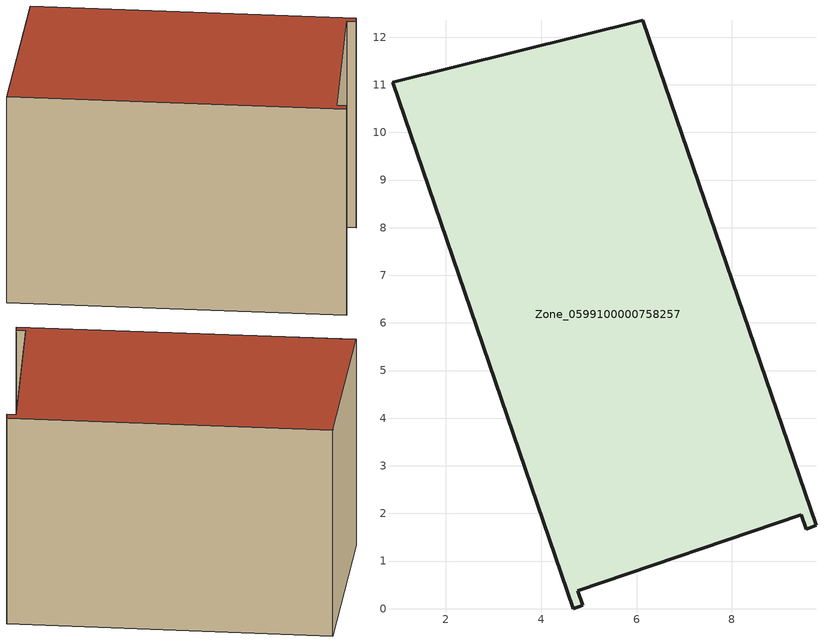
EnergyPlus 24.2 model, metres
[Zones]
Zone_0599100000758257
 floor ground (C_G): 9.46,1.97 4.76,0.38 4.87,0.08 4.67,0 0.88,11.06 6.13,12.35 9.77,1.75 9.56,1.67 z0
 wall outside (C_F): 4.76,0.38 9.46,1.97 9.56,1.67 9.77,1.75 6.13,12.35 0.88,11.06 4.67,0 4.87,0.08 4.76,0.38 z0:8.68
 roof outside (C_R): 6.13,12.35 0.88,11.06 4.67,0 4.87,0.08 4.76,0.38 9.46,1.97 9.56,1.67 9.77,1.75 z8.68
[BUILDING]
Pand.0599100000758257: North Axis=0; Terrain=City; Loads Convergence Tolerance Value=0.04; Temperature Convergence Tolerance Value=0.4; Solar Distribution=FullExterior; Maximum Number of Warmup Days=25; Minimum Number of Warmup Days=1
[Site:Location]
Rotterdam.The.Hague.AP_ZH_NLD Design_Conditions: Latitude=51.96; Longitude=4.45; Time Zone=1; Elevation=-4.5
[SITE:GROUNDTEMPERATURE:BUILDINGSURFACE]
18, 18, 18, 18, 18, 18, 18, 18, 18, 18, 18, 18
[MATERIAL] Thermal Absorptance=0.9; Solar Absorptance=0.7; Visible Absorptance=0.7
Name | Roughness | Thickness | Conductivity | Density | Specific Heat
G.TI.2006-2014 | MediumSmooth | 0.15 | 0.06 | 540 | 1210
F.TI.2006-2014 | Rough | 0.3 | 0.12 | 1920 | 840
R.TI.2006-2014 | MediumRough | 0.2 | 0.08 | 1500 | 1000
[CONSTRUCTION]
C_G: G.TI.2006-2014
C_F: F.TI.2006-2014
C_R: R.TI.2006-2014
[ZONE]
Zone_0599100000758257: Type=1; Multiplier=1; Ceiling Height=Autocalculate; Volume=Autocalculate; Floor Area=autocalculate; Part of Total Floor Area=Yes
[ZONEINFILTRATION:DESIGNFLOWRATE]
Infil_Zone_0599100000758257: Zone or ZoneList or Space or SpaceList=Zone_0599100000758257; Schedule=AlwaysOn; Design Flow Rate Calculation Method=Flow/Area; Flow Rate per Floor Area=0.0015; Constant Term Coefficient=1; Temperature Term Coefficient=0; Velocity Term Coefficient=0; Velocity Squared Term Coefficient=0
[HVACTEMPLATE:ZONE:IDEALLOADSAIRSYSTEM]
Zone_0599100000758257: Maximum Heating Supply Air Temperature=50; Minimum Cooling Supply Air Temperature=13; Maximum Heating Supply Air Humidity Ratio=0.0156; Minimum Cooling Supply Air Humidity Ratio=0.0077; Heating Limit=NoLimit; Cooling Limit=NoLimit; Dehumidification Control Type=ConstantSensibleHeatRatio; Cooling Sensible Heat Ratio=0.7; Dehumidification Setpoint=60; Humidification Control Type=None; Humidification Setpoint=30; Outdoor Air Method=None; Outdoor Air Flow Rate per Person=0.00944; Outdoor Air Flow Rate per Zone Floor Area=0; Outdoor Air Flow Rate per Zone=0; Demand Controlled Ventilation Type=None; Outdoor Air Economizer Type=NoEconomizer; Heat Recovery Type=None; Sensible Heat Recovery Effectiveness=0.7; Latent Heat Recovery Effectiveness=0.65
[ZONECONTROL:THERMOSTAT]
ThermostatControl_Zone_0599100000758257: Zone or ZoneList=Zone_0599100000758257; Control Type Schedule=DualSetpointControlType; Control 1=Thermostat_Zone_0599100000758257; Temperature Difference Between Cutout And Setpoint=0
[THERMOSTATSETPOINT:DUALSETPOINT]
Thermostat_Zone_0599100000758257: Heating Setpoint Temperature Schedule=HeatingSetpoint_Zone_0599100000758257; Cooling Setpoint Temperature Schedule=CoolingSetpoint_Zone_0599100000758257
[SCHEDULE:COMPACT]
HeatingSetpoint_Zone_0599100000758257: Through: 12/31, For: AllDays, Until: 24:00, 21
CoolingSetpoint_Zone_0599100000758257: Through: 12/31, For: AllDays, Until: 24:00, 24
DualSetpointControlType: Through: 12/31, For: AllDays, Until: 24:00, 4
AlwaysOn: Through: 12/31, For: AllDays, Until: 24:00, 1
